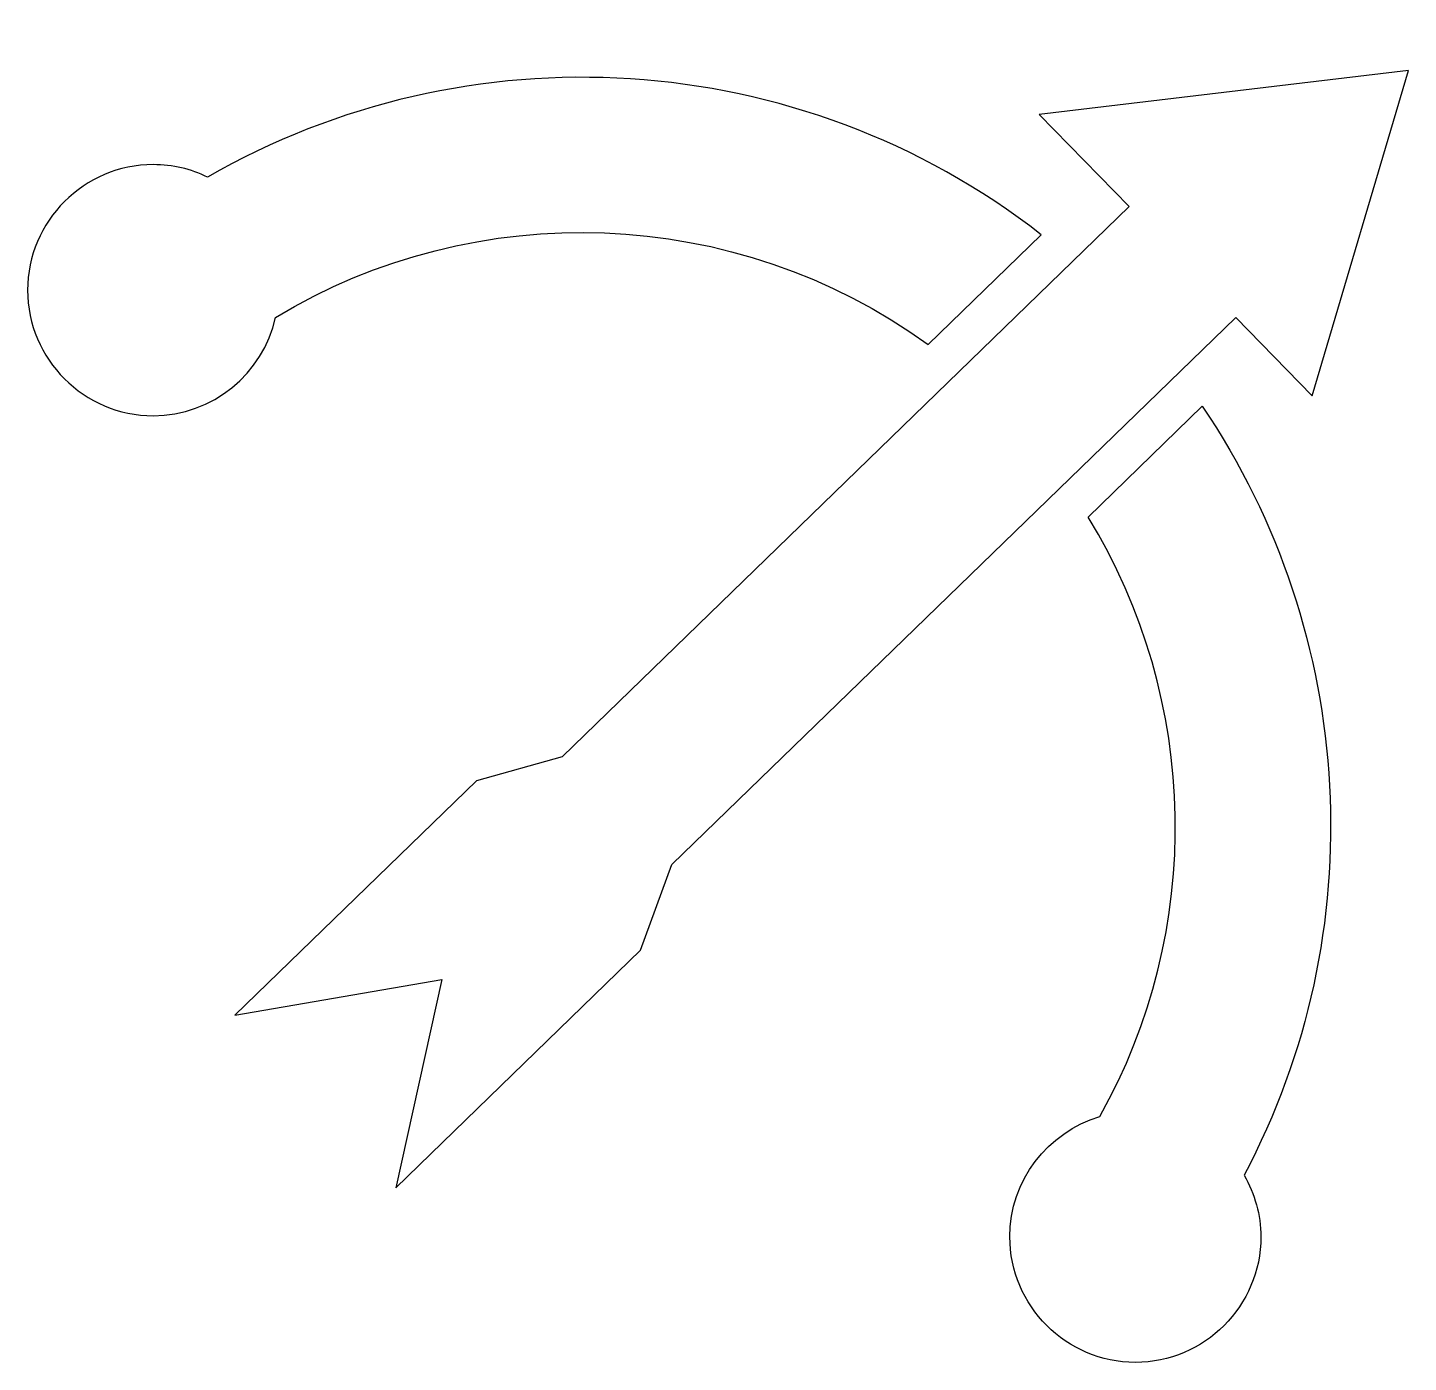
# Model space of a CAD drawing. Header units: centimetres. Extents: x -11.2 to 11.2, y -10.5 to 11.2.
import ezdxf

# ---------------------------------------------------------------- set-up
doc = ezdxf.new("R2010")
doc.units = ezdxf.units.CM
doc.header["$MEASUREMENT"] = 0
doc.layers.add('Layer 1', color=7, linetype='Continuous')

msp = doc.modelspace()

# ---------------------------------------------------------------- linework, layer by layer
at = {"layer": 'Layer 1'}
for points, knots in [([(5.23864, 7.80715), (5.23864, 7.80715), (3.4078, 6.02714), (3.4078, 6.02714), (3.4078, 6.02714), (0.27135, 8.29877), (-3.91621, 8.43445), (-7.17135, 6.46794), (-7.17135, 6.46794), (-7.37484, 5.5523), (-8.18841, 4.8742), (-9.15488, 4.8742), (-9.15488, 4.8742), (-10.2738, 4.87419), (-11.1892, 5.7896), (-11.1892, 6.90852), (-11.1892, 6.90852), (-11.1892, 8.02744), (-10.27379, 8.94309), (-9.15487, 8.94309), (-9.15487, 8.94309), (-8.83271, 8.94309), (-8.54458, 8.87528), (-8.27325, 8.7396), (-8.27325, 8.7396), (-4.06868, 11.16392), (1.3054, 10.87579), (5.23864, 7.80715)], [0, 0, 0, 0, 0.125, 0.125, 0.125, 0.125, 0.25, 0.25, 0.25, 0.25, 0.375, 0.375, 0.375, 0.375, 0.5, 0.5, 0.5, 0.5, 0.625, 0.625, 0.625, 0.625, 0.75, 0.75, 0.75, 0.75, 1, 1, 1, 1]), ([(8.39213, 6.46794), (8.39213, 6.46794), (-0.74594, -2.39881), (-0.74594, -2.39881), (-0.74594, -2.39881), (-0.74594, -2.39881), (-1.25458, -3.78906), (-1.25458, -3.78906), (-1.25458, -3.78906), (-1.25458, -3.78906), (-5.22163, -7.63745), (-5.22163, -7.63745), (-5.22163, -7.63745), (-5.22163, -7.63745), (-4.47569, -4.26367), (-4.47569, -4.26367), (-4.47569, -4.26367), (-4.47569, -4.26367), (-7.83246, -4.84014), (-7.83246, -4.84014), (-7.83246, -4.84014), (-7.83246, -4.84014), (-3.91623, -1.04255), (-3.91623, -1.04255), (-3.91623, -1.04255), (-3.91623, -1.04255), (-2.52598, -0.65258), (-2.52598, -0.65258), (-2.52598, -0.65258), (-2.52598, -0.65258), (6.66268, 8.26499), (6.66268, 8.26499), (6.66268, 8.26499), (6.66268, 8.26499), (5.20483, 9.7569), (5.20483, 9.7569), (5.20483, 9.7569), (5.20483, 9.7569), (11.1892, 10.46878), (11.1892, 10.46878), (11.1892, 10.46878), (11.1892, 10.46878), (9.62969, 5.19635), (9.62969, 5.19635), (9.62969, 5.19635), (9.62969, 5.19635), (8.39213, 6.46794), (8.39213, 6.46794)], [0, 0, 0, 0, 0.07692308, 0.07692308, 0.07692308, 0.07692308, 0.15384615, 0.15384615, 0.15384615, 0.15384615, 0.23076923, 0.23076923, 0.23076923, 0.23076923, 0.30769231, 0.30769231, 0.30769231, 0.30769231, 0.38461538, 0.38461538, 0.38461538, 0.38461538, 0.46153846, 0.46153846, 0.46153846, 0.46153846, 0.53846154, 0.53846154, 0.53846154, 0.53846154, 0.61538462, 0.61538462, 0.61538462, 0.61538462, 0.69230769, 0.69230769, 0.69230769, 0.69230769, 0.76923077, 0.76923077, 0.76923077, 0.76923077, 0.84615385, 0.84615385, 0.84615385, 0.84615385, 1, 1, 1, 1]), ([(6.1881, -6.48474), (5.3403, -6.73903), (4.73001, -7.51881), (4.73001, -8.43422), (4.73001, -8.43422), (4.73001, -9.55314), (5.64565, -10.46879), (6.76458, -10.46879), (6.76458, -10.46879), (7.88351, -10.46879), (8.79893, -9.55315), (8.79893, -8.43422), (8.79893, -8.43422), (8.79893, -8.07828), (8.69704, -7.73932), (8.52757, -7.43396), (8.52757, -7.43396), (10.61296, -3.50096), (10.35865, 1.31391), (7.84947, 5.02686), (7.84947, 5.02686), (7.84947, 5.02686), (6.00159, 3.2296), (6.00159, 3.2296), (6.00159, 3.2296), (7.81563, 0.26282), (7.8835, -3.4669), (6.1881, -6.48474), (6.1881, -6.48474), (6.1881, -6.48474), (6.1881, -6.48474), (6.1881, -6.48474)], [0, 0, 0, 0, 0.11111111, 0.11111111, 0.11111111, 0.11111111, 0.22222222, 0.22222222, 0.22222222, 0.22222222, 0.33333333, 0.33333333, 0.33333333, 0.33333333, 0.44444444, 0.44444444, 0.44444444, 0.44444444, 0.55555556, 0.55555556, 0.55555556, 0.55555556, 0.66666667, 0.66666667, 0.66666667, 0.66666667, 0.77777778, 0.77777778, 0.77777778, 0.77777778, 1, 1, 1, 1])]:
    msp.add_open_spline(points, degree=3, knots=knots, dxfattribs=at)

doc.saveas('drawing.dxf')
